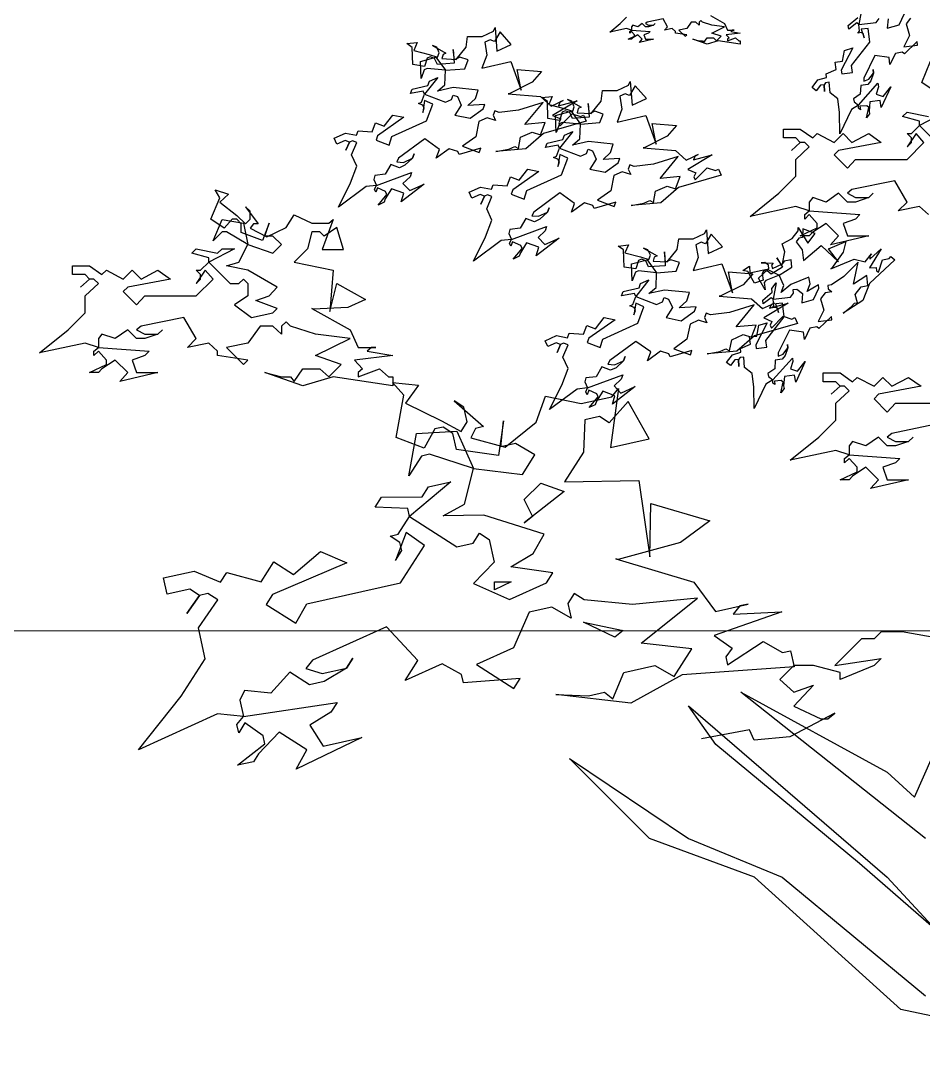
# Model space of a CAD drawing. Header units: millimetres. Extents: x 684983 to 685377, y 990360 to 990509.
# Drawn here: x 685189.999 to 685191.086, y 990421.519 to 990422.772 of the extents above; entities that cross this region are included whole.
import ezdxf

# ---------------------------------------------------------------- set-up
doc = ezdxf.new("R2010")
doc.units = ezdxf.units.MM
doc.layers.add('grid', color=8, linetype='Continuous', lineweight=9)
doc.layers.add('SYMBOLS', color=7, linetype='Continuous')
doc.layers.add('VENGA TREE', color=7, linetype='Continuous')

# ---------------------------------------------------------------- blocks, each defined once
blk = doc.blocks.new('A$C7BFB01F8')
at = {"layer": 'SYMBOLS', "color": 99}
for points in [[(1.5734, 2.5042), (1.5654, 2.4939), (1.5713, 2.4728), (1.5612, 2.4525), (1.5859, 2.4556), (1.5851, 2.462), (1.5621, 2.4401), (1.5584, 2.4429), (1.5462, 2.4408), (1.5361, 2.4204), (1.5345, 2.4334), (1.509, 2.4369), (1.4889, 2.3962), (1.4889, 2.3903), (1.4978, 2.394), (1.5063, 2.4049), (1.5055, 2.4114), (1.5063, 2.4049), (1.5014, 2.3912), (1.4962, 2.3846), (1.4832, 2.383), (1.4825, 2.3671), (1.4703, 2.3589), (1.4717, 2.3532), (1.479, 2.3475), (1.5144, 2.3868), (1.5153, 2.3803), (1.5109, 2.3672), (1.5239, 2.3628), (1.5377, 2.3803), (1.5204, 2.3433), (1.5182, 2.3555), (1.5, 2.3534), (1.4987, 2.3367), (1.4994, 2.3315), (1.4937, 2.3242), (1.498, 2.3432), (1.4943, 2.3461), (1.4819, 2.3452), (1.4827, 2.3387), (1.479, 2.3416), (1.479, 2.3475), (1.4668, 2.3394), (1.4455, 2.2957), (1.4449, 2.3341), (1.442, 2.3588), (1.4281, 2.3697), (1.4265, 2.3886), (1.4199, 2.3878), (1.4171, 2.3842), (1.418, 2.3717), (1.4171, 2.3842), (1.4106, 2.3834), (1.4026, 2.3732), (1.3953, 2.3789), (1.4061, 2.3927), (1.4214, 2.3972), (1.4206, 2.4038), (1.4388, 2.4119), (1.4372, 2.4249), (1.4502, 2.4265), (1.4537, 2.4461), (1.469, 2.4505), (1.4482, 2.4104), (1.449, 2.4039), (1.4685, 2.4063), (1.4664, 2.4186), (1.4995, 2.4608), (1.4965, 2.4855), (1.484, 2.4847), (1.4893, 2.4688), (1.4885, 2.4753), (1.4848, 2.4782), (1.4783, 2.4774), (1.4811, 2.481), (1.4798, 2.4928), (1.4761, 2.4956), (1.4616, 2.4846), (1.4608, 2.4911), (1.4782, 2.5057)], [(1.4854, 2.5224), (1.4798, 2.4928), (1.511, 2.4965), (1.5167, 2.5039)], [(1.5326, 2.5031), (1.5313, 2.4865), (1.5524, 2.4923), (1.5625, 2.5127)], [(1.2118, 2.5089), (1.2373, 2.4947), (1.2426, 2.4828), (1.2546, 2.4828), (1.2516, 2.4828), (1.2486, 2.4805), (1.2658, 2.4775), (1.2403, 2.4745), (1.2456, 2.4686), (1.2426, 2.4662), (1.2426, 2.4632), (1.2569, 2.4686), (1.2629, 2.4632), (1.2658, 2.4632), (1.2658, 2.4573), (1.226, 2.4632), (1.2058, 2.4573), (1.1803, 2.4662), (1.1916, 2.4632), (1.1975, 2.4632), (1.1999, 2.4603), (1.2058, 2.4686), (1.2171, 2.4686), (1.223, 2.4632), (1.2314, 2.4716), (1.2141, 2.4775), (1.2373, 2.4888), (1.2141, 2.4917), (1.1975, 2.4971), (1.1946, 2.5), (1.1916, 2.4971), (1.1916, 2.4917), (1.1857, 2.4971), (1.1773, 2.4971), (1.169, 2.4858), (1.1548, 2.4828), (1.1661, 2.4716), (1.169, 2.4745), (1.1488, 2.4775), (1.1488, 2.4805), (1.1429, 2.4858), (1.1287, 2.4828), (1.1346, 2.4888), (1.1263, 2.503), (1.0978, 2.4971), (1.0948, 2.4947), (1.1002, 2.4917), (1.109, 2.4917), (1.112, 2.4947), (1.109, 2.4917), (1.1002, 2.4888), (1.0948, 2.4888), (1.0888, 2.4947), (1.0805, 2.4888), (1.0716, 2.4917), (1.0693, 2.4888), (1.0693, 2.4828), (1.1031, 2.4805), (1.1002, 2.4775), (1.0918, 2.4745), (1.0948, 2.4662), (1.109, 2.4662), (1.0835, 2.4603), (1.0888, 2.4662), (1.0805, 2.4745), (1.0716, 2.4686), (1.0693, 2.4662), (1.0633, 2.4662), (1.0746, 2.4716), (1.0746, 2.4745), (1.0693, 2.4805), (1.0663, 2.4775), (1.0663, 2.4805), (1.0693, 2.4828), (1.0604, 2.4858), (1.0299, 2.4792), (1.049, 2.4947), (1.0604, 2.506)], [(1.6056, 2.1498), (1.5896, 2.1642), (1.551, 2.1562), (1.567, 2.1724), (1.5446, 2.2108), (1.4675, 2.1948), (1.4593, 2.1884), (1.474, 2.1803), (1.4979, 2.1803), (1.506, 2.1884), (1.4979, 2.1803), (1.474, 2.1724), (1.4593, 2.1724), (1.4433, 2.1884), (1.4209, 2.1724), (1.3967, 2.1803), (1.3904, 2.1724), (1.3904, 2.1562), (1.4819, 2.1498), (1.474, 2.1417), (1.4514, 2.1338), (1.4593, 2.1112), (1.4979, 2.1112), (1.4289, 2.0952), (1.4433, 2.1112), (1.4209, 2.1338), (1.3967, 2.1178), (1.3904, 2.1112), (1.3742, 2.1112), (1.4049, 2.1257), (1.4049, 2.1338), (1.3904, 2.1498), (1.3823, 2.1417), (1.3823, 2.1498), (1.3904, 2.1562), (1.3663, 2.1642), (1.2838, 2.1465), (1.3356, 2.1884), (1.3663, 2.2188), (1.3663, 2.2494), (1.3904, 2.2719), (1.3823, 2.2799), (1.3742, 2.2799), (1.3582, 2.2654), (1.3742, 2.2799), (1.3663, 2.288), (1.3437, 2.288), (1.3437, 2.304), (1.3742, 2.304), (1.3967, 2.288), (1.4049, 2.2961), (1.4354, 2.2799), (1.4514, 2.2961), (1.4675, 2.2799), (1.4979, 2.2961), (1.5204, 2.2799), (1.4433, 2.2654), (1.4354, 2.2575), (1.4593, 2.2334), (1.474, 2.2494), (1.567, 2.2494), (1.5975, 2.2799), (1.5832, 2.2961), (1.567, 2.2719), (1.575, 2.2799), (1.575, 2.288), (1.567, 2.2961), (1.575, 2.2961), (1.5896, 2.3105), (1.5896, 2.3185), (1.559, 2.3265), (1.567, 2.3345), (1.6056, 2.3265)], [(1.636, 2.3345), (1.5896, 2.3105), (1.6281, 2.2719)], [(1.6176, 2.3719), (1.5935, 2.388), (1.6095, 2.4265)], [(0.9199, 2.3483), (0.9478, 2.3414), (0.9631, 2.3366), (0.966, 2.3445), (0.9615, 2.3542), (0.9537, 2.3572), (0.9782, 2.3435), (0.9728, 2.341), (0.9709, 2.3337), (0.9963, 2.3322), (1.0144, 2.3544), (1.0172, 2.3739), (1.0433, 2.374), (1.0638, 2.3833), (1.0672, 2.3901), (1.0703, 2.3475), (1.0962, 2.3593), (1.0759, 2.3824), (1.0657, 2.3647), (1.0579, 2.3676), (1.0482, 2.3632), (1.0521, 2.3402), (1.0432, 2.3166), (1.0952, 2.3285), (1.1141, 2.2766), (1.1069, 2.3142), (1.1507, 2.3107), (1.1335, 2.2912), (1.0922, 2.2701), (1.0904, 2.2702), (1.1487, 2.2654), (1.1682, 2.2482), (1.1899, 2.258), (1.1845, 2.2556), (1.181, 2.2488), (1.2148, 2.2576), (1.1708, 2.2311), (1.1854, 2.2248), (1.182, 2.2179), (1.1844, 2.2125), (1.206, 2.2341), (1.2213, 2.2292), (1.2266, 2.2316), (1.2315, 2.2208), (1.1542, 2.1987), (1.1223, 2.1712), (1.0685, 2.1663), (1.0915, 2.1702), (1.1023, 2.1751), (1.109, 2.1717), (1.1129, 2.1918), (1.1335, 2.2012), (1.1488, 2.1963), (1.1571, 2.2183), (1.1208, 2.2149), (1.1536, 2.2546), (1.109, 2.2408), (1.0743, 2.2368), (1.0665, 2.2397), (1.0635, 2.2319), (1.0679, 2.2222), (1.0527, 2.227), (1.0375, 2.2201), (1.0318, 2.1927), (1.0082, 2.1755), (1.0382, 2.1643), (1.0411, 2.1722), (1.0019, 2.1608), (0.9994, 2.1663), (0.9842, 2.1711), (0.9607, 2.1539), (0.9665, 2.1697), (0.9397, 2.1887), (0.8927, 2.1543), (0.8891, 2.1475), (0.9014, 2.1466), (0.9176, 2.1539), (0.9205, 2.1618), (0.9176, 2.1539), (0.9039, 2.1412), (0.894, 2.1367), (0.8784, 2.1426), (0.8682, 2.125), (0.8494, 2.1229), (0.8476, 2.1156), (0.8525, 2.1048), (0.9161, 2.1284), (0.9132, 2.1206), (0.9005, 2.1083), (0.9127, 2.0956), (0.9387, 2.1074), (0.8972, 2.0755), (0.902, 2.0907), (0.8799, 2.099), (0.8686, 2.0808), (0.8663, 2.0745), (0.8554, 2.0695), (0.8716, 2.0887), (0.8692, 2.0941), (0.8545, 2.1004), (0.8515, 2.0926), (0.8491, 2.098), (0.8525, 2.1048), (0.8339, 2.1028), (0.7838, 2.0657), (0.8059, 2.1097), (0.8172, 2.1395), (0.8078, 2.1601), (0.8172, 2.1826), (0.8093, 2.1856), (0.8039, 2.1831), (0.7975, 2.1685), (0.8039, 2.1831), (0.796, 2.1861), (0.7808, 2.1792), (0.776, 2.19), (0.7965, 2.1993), (0.8165, 2.1954), (0.8195, 2.2033), (0.845, 2.2018), (0.8509, 2.2176), (0.8667, 2.2116), (0.8822, 2.2318), (0.9022, 2.2278), (0.8548, 2.1945), (0.8519, 2.1867), (0.8754, 2.1778), (0.8803, 2.1931), (0.943, 2.2215), (0.9542, 2.2514), (0.9396, 2.2579), (0.9361, 2.2366), (0.939, 2.2445), (0.9365, 2.2499), (0.9287, 2.2529), (0.9341, 2.2554), (0.9395, 2.2695), (0.937, 2.2749), (0.914, 2.2709), (0.9169, 2.2788), (0.9454, 2.2852), (0.9483, 2.2931), (0.9634, 2.2999), (0.9395, 2.2695), (0.9772, 2.2553), (0.988, 2.2602), (0.991, 2.2681), (0.9988, 2.2651), (1.0057, 2.25), (0.9943, 2.2318), (1.0218, 2.226), (1.0454, 2.2432), (1.0483, 2.2511), (1.0179, 2.249), (1.0316, 2.2618), (1.0365, 2.277), (0.9914, 2.2814), (0.963, 2.275), (0.9762, 2.2862), (0.9772, 2.3127), (0.9444, 2.3161), (0.939, 2.3136), (0.933, 2.2979), (0.9321, 2.3287), (0.9601, 2.3362), (0.9772, 2.3127), (1.0124, 2.3157), (1.0183, 2.3313), (1.0031, 2.3363), (0.9933, 2.3318), (0.9913, 2.3504), (0.9929, 2.3254), (0.9626, 2.3234), (0.9577, 2.3341), (0.9498, 2.3371), (0.9443, 2.3346), (0.9395, 2.3194), (0.9184, 2.3229), (0.9174, 2.3537), (0.9076, 2.361), (0.9262, 2.363), (0.9199, 2.3483), (0.9199, 2.3483)], [(1.2832, 2.0443), (1.305, 2.0495), (1.3173, 2.0517), (1.3165, 2.0582), (1.3099, 2.0633), (1.3034, 2.0626), (1.3253, 2.0619), (1.3224, 2.0582), (1.3238, 2.0525), (1.3419, 2.0607), (1.3464, 2.0825), (1.3413, 2.097), (1.3593, 2.1065), (1.3702, 2.1203), (1.3701, 2.1262), (1.3875, 2.0979), (1.4013, 2.1154), (1.3789, 2.124), (1.3782, 2.1081), (1.3717, 2.1074), (1.3666, 2.1008), (1.3776, 2.0863), (1.38, 2.0668), (1.4116, 2.0937), (1.4434, 2.0646), (1.4249, 2.088), (1.4565, 2.1014), (1.4516, 2.0817), (1.4306, 2.0522), (1.4293, 2.0516), (1.4714, 2.0693), (1.4911, 2.0644), (1.5026, 2.0791), (1.4997, 2.0754), (1.4997, 2.0695), (1.5199, 2.0877), (1.499, 2.0536), (1.5114, 2.0544), (1.5115, 2.0484), (1.5152, 2.0456), (1.5223, 2.0683), (1.5346, 2.0704), (1.5375, 2.074), (1.5447, 2.0683), (1.4992, 2.0251), (1.487, 1.9946), (1.4516, 1.9719), (1.4661, 1.9829), (1.4718, 1.9901), (1.4777, 1.9902), (1.4731, 2.0055), (1.484, 2.0194), (1.4963, 2.0215), (1.4941, 2.0398), (1.4703, 2.0243), (1.4786, 2.0636), (1.4528, 2.038), (1.4302, 2.0227), (1.4237, 2.0219), (1.4245, 2.0155), (1.4311, 2.0103), (1.4188, 2.0082), (1.4108, 1.9979), (1.4167, 1.9769), (1.4066, 1.9565), (1.4313, 1.9596), (1.4305, 1.966), (1.4075, 1.9441), (1.4038, 1.947), (1.3916, 1.9448), (1.3815, 1.9245), (1.3798, 1.9375), (1.3544, 1.9409), (1.3343, 1.9003), (1.3343, 1.8943), (1.3431, 1.898), (1.3517, 1.9089), (1.3509, 1.9154), (1.3517, 1.9089), (1.3467, 1.8952), (1.3416, 1.8886), (1.3286, 1.887), (1.3279, 1.8711), (1.3157, 1.863), (1.317, 1.8573), (1.3244, 1.8515), (1.3598, 1.8908), (1.3607, 1.8843), (1.3562, 1.8712), (1.3693, 1.8668), (1.383, 1.8844), (1.3658, 1.8473), (1.3636, 1.8596), (1.3454, 1.8574), (1.3441, 1.8407), (1.3448, 1.8355), (1.3391, 1.8282), (1.3434, 1.8473), (1.3397, 1.8501), (1.3273, 1.8492), (1.3281, 1.8427), (1.3244, 1.8456), (1.3244, 1.8515), (1.3122, 1.8434), (1.2909, 1.7997), (1.2903, 1.8381), (1.2874, 1.8628), (1.2735, 1.8737), (1.2719, 1.8926), (1.2653, 1.8918), (1.2625, 1.8882), (1.2633, 1.8757), (1.2625, 1.8882), (1.256, 1.8874), (1.2479, 1.8772), (1.2407, 1.8829), (1.2515, 1.8967), (1.2668, 1.9012), (1.266, 1.9078), (1.2842, 1.9159), (1.2826, 1.9289), (1.2956, 1.9305), (1.2991, 1.9501), (1.3144, 1.9545), (1.2936, 1.9144), (1.2944, 1.908), (1.3138, 1.9103), (1.3118, 1.9226), (1.3449, 1.9649), (1.3418, 1.9896), (1.3294, 1.9888), (1.3347, 1.9728), (1.3338, 1.9793), (1.3302, 1.9822), (1.3237, 1.9814), (1.3265, 1.9851), (1.3252, 1.9968), (1.3215, 1.9997), (1.307, 1.9886), (1.3062, 1.9951), (1.3236, 2.0098), (1.3228, 2.0163), (1.3307, 2.0264), (1.3252, 1.9968), (1.3564, 2.0005), (1.3621, 2.0079), (1.3613, 2.0144), (1.3678, 2.0151), (1.378, 2.0072), (1.3767, 1.9905), (1.3978, 1.9964), (1.4079, 2.0167), (1.4071, 2.0232), (1.3868, 2.0109), (1.3917, 2.0246), (1.3896, 2.037), (1.3568, 2.0237), (1.3395, 2.0091), (1.3446, 2.0216), (1.3357, 2.0403), (1.3118, 2.0308), (1.3089, 2.0271), (1.3105, 2.0141), (1.2987, 2.0351), (1.3154, 2.0504), (1.3357, 2.0403), (1.359, 2.055), (1.3574, 2.068), (1.3451, 2.0659), (1.3399, 2.0593), (1.3319, 2.0714), (1.3419, 2.0547), (1.3217, 2.0424), (1.3145, 2.048), (1.3079, 2.0473), (1.3051, 2.0436), (1.3072, 2.0314), (1.2914, 2.0261), (1.2796, 2.0471), (1.2702, 2.0486), (1.2823, 2.0567), (1.2832, 2.0443), (1.2832, 2.0443)], [(1.0574, 2.0804), (1.0853, 2.0735), (1.1006, 2.0686), (1.1035, 2.0765), (1.099, 2.0863), (1.0912, 2.0893), (1.1157, 2.0755), (1.1103, 2.073), (1.1084, 2.0657), (1.1338, 2.0643), (1.1519, 2.0865), (1.1547, 2.106), (1.1808, 2.106), (1.2013, 2.1154), (1.2047, 2.1221), (1.2078, 2.0795), (1.2337, 2.0913), (1.2134, 2.1144), (1.2032, 2.0968), (1.1954, 2.0997), (1.1857, 2.0953), (1.1896, 2.0723), (1.1807, 2.0487), (1.2327, 2.0606), (1.2516, 2.0086), (1.2444, 2.0463), (1.2882, 2.0427), (1.271, 2.0232), (1.2297, 2.0022), (1.2279, 2.0022), (1.2862, 1.9975), (1.3057, 1.9802), (1.3274, 1.9901), (1.322, 1.9876), (1.3185, 1.9808), (1.3523, 1.9896), (1.3083, 1.9632), (1.3229, 1.9568), (1.3195, 1.9499), (1.3219, 1.9445), (1.3434, 1.9661), (1.3588, 1.9612), (1.3641, 1.9637), (1.369, 1.9529), (1.2916, 1.9307), (1.2598, 1.9033), (1.206, 1.8984), (1.229, 1.9023), (1.2398, 1.9072), (1.2465, 1.9038), (1.2504, 1.9239), (1.271, 1.9332), (1.2863, 1.9283), (1.2946, 1.9504), (1.2583, 1.9469), (1.2911, 1.9867), (1.2465, 1.9729), (1.2117, 1.9689), (1.204, 1.9718), (1.201, 1.964), (1.2054, 1.9542), (1.1902, 1.9591), (1.175, 1.9522), (1.1692, 1.9247), (1.1457, 1.9075), (1.1757, 1.8964), (1.1785, 1.9042), (1.1394, 1.8929), (1.1369, 1.8983), (1.1217, 1.9031), (1.0982, 1.8859), (1.104, 1.9017), (1.0771, 1.9207), (1.0302, 1.8864), (1.0266, 1.8796), (1.0389, 1.8786), (1.0551, 1.8859), (1.058, 1.8938), (1.0551, 1.8859), (1.0414, 1.8732), (1.0315, 1.8688), (1.0159, 1.8747), (1.0056, 1.857), (0.9869, 1.855), (0.9851, 1.8477), (0.99, 1.8368), (1.0536, 1.8605), (1.0507, 1.8526), (1.038, 1.8404), (1.0502, 1.8276), (1.0762, 1.8394), (1.0347, 1.8075), (1.0395, 1.8227), (1.0174, 1.831), (1.0061, 1.8129), (1.0038, 1.8065), (0.9929, 1.8016), (1.0091, 1.8207), (1.0067, 1.8261), (0.992, 1.8325), (0.989, 1.8246), (0.9866, 1.83), (0.99, 1.8368), (0.9714, 1.8348), (0.9212, 1.7977), (0.9434, 1.8417), (0.9547, 1.8716), (0.9453, 1.8922), (0.9547, 1.9147), (0.9468, 1.9176), (0.9413, 1.9152), (0.935, 1.9005), (0.9413, 1.9152), (0.9335, 1.9182), (0.9183, 1.9113), (0.9134, 1.922), (0.934, 1.9314), (0.954, 1.9275), (0.957, 1.9354), (0.9825, 1.9339), (0.9884, 1.9496), (1.0041, 1.9437), (1.0197, 1.9638), (1.0397, 1.9598), (0.9923, 1.9265), (0.9894, 1.9187), (1.0129, 1.9099), (1.0178, 1.9251), (1.0805, 1.9536), (1.0917, 1.9834), (1.0771, 1.9899), (1.0736, 1.9687), (1.0765, 1.9765), (1.074, 1.982), (1.0662, 1.985), (1.0715, 1.9874), (1.077, 2.0016), (1.0745, 2.007), (1.0515, 2.003), (1.0544, 2.0109), (1.0829, 2.0172), (1.0858, 2.0251), (1.1009, 2.032), (1.077, 2.0016), (1.1147, 1.9873), (1.1255, 1.9923), (1.1285, 2.0002), (1.1363, 1.9972), (1.1432, 1.9821), (1.1318, 1.9639), (1.1593, 1.9581), (1.1828, 1.9752), (1.1858, 1.9831), (1.1554, 1.9811), (1.1691, 1.9938), (1.174, 2.0091), (1.1289, 2.0135), (1.1005, 2.007), (1.1137, 2.0183), (1.1147, 2.0447), (1.0819, 2.0481), (1.0765, 2.0457), (1.0705, 2.03), (1.0696, 2.0608), (1.0976, 2.0683), (1.1147, 2.0447), (1.1499, 2.0477), (1.1558, 2.0634), (1.1406, 2.0683), (1.1308, 2.0639), (1.1288, 2.0825), (1.1303, 2.0575), (1.1, 2.0554), (1.0951, 2.0662), (1.0873, 2.0691), (1.0818, 2.0667), (1.077, 2.0515), (1.0559, 2.0549), (1.0549, 2.0858), (1.0451, 2.093), (1.0637, 2.095), (1.0574, 2.0804), (1.0574, 2.0804)], [(1.6165, 1.7707), (1.5394, 1.7547), (1.5313, 1.7482), (1.5459, 1.7402), (1.5698, 1.7402), (1.5779, 1.7482), (1.5698, 1.7402), (1.5459, 1.7322), (1.5313, 1.7322), (1.5152, 1.7482), (1.4928, 1.7322), (1.4686, 1.7402), (1.4623, 1.7322), (1.4623, 1.7161), (1.5538, 1.7097), (1.5459, 1.7016), (1.5233, 1.6936), (1.5313, 1.6711), (1.5698, 1.6711), (1.5008, 1.655), (1.5152, 1.6711), (1.4928, 1.6936), (1.4686, 1.6776), (1.4623, 1.6711), (1.4461, 1.6711), (1.4768, 1.6856), (1.4768, 1.6936), (1.4623, 1.7097), (1.4542, 1.7016), (1.4542, 1.7097), (1.4623, 1.7161), (1.4382, 1.724), (1.3557, 1.7064), (1.4076, 1.7482), (1.4382, 1.7786), (1.4382, 1.8093), (1.4623, 1.8317), (1.4542, 1.8398), (1.4461, 1.8398), (1.4301, 1.8253), (1.4461, 1.8398), (1.4382, 1.8478), (1.4156, 1.8478), (1.4156, 1.8639), (1.4461, 1.8639), (1.4686, 1.8478), (1.4768, 1.8559), (1.5073, 1.8398), (1.5233, 1.8559), (1.5394, 1.8398), (1.5698, 1.8559), (1.5923, 1.8398), (1.5152, 1.8253), (1.5073, 1.8173), (1.5313, 1.7932), (1.5459, 1.8093), (1.6389, 1.8093)], [(0.8756, 1.5931), (0.8906, 1.6052), (0.8756, 1.6351), (0.9055, 1.6649), (0.9475, 1.6501), (0.8756, 1.5931), (0.8756, 1.5931)], [(0.822, 1.4721), (0.822, 1.4869), (0.8518, 1.4869), (0.822, 1.4721), (0.822, 1.4721)], [(1.039, 1.3869), (0.9824, 1.4137), (1.054, 1.3988), (1.039, 1.3869), (1.039, 1.3869)]]:
    blk.add_lwpolyline(points, dxfattribs=at)
at = {"layer": 'SYMBOLS', "color": 73}
for points in [[(0.676, 2.4458), (0.7039, 2.4389), (0.7192, 2.4341), (0.7221, 2.442), (0.7177, 2.4517), (0.7098, 2.4547), (0.7343, 2.441), (0.7289, 2.4385), (0.727, 2.4312), (0.7524, 2.4297), (0.7705, 2.4519), (0.7733, 2.4714), (0.7994, 2.4715), (0.8199, 2.4808), (0.8233, 2.4876), (0.8264, 2.445), (0.8523, 2.4568), (0.832, 2.4799), (0.8218, 2.4622), (0.814, 2.4651), (0.8043, 2.4607), (0.8083, 2.4377), (0.7993, 2.4141), (0.8513, 2.426), (0.8702, 2.3741), (0.863, 2.4117), (0.9068, 2.4082), (0.8897, 2.3887), (0.8483, 2.3676), (0.8465, 2.3677), (0.9048, 2.3629), (0.9243, 2.3457), (0.946, 2.3555), (0.9406, 2.3531), (0.9372, 2.3463), (0.9709, 2.3551), (0.9269, 2.3286), (0.9415, 2.3223), (0.9381, 2.3154), (0.9406, 2.31), (0.9621, 2.3316), (0.9774, 2.3267), (0.9827, 2.3291), (0.9876, 2.3183), (0.9103, 2.2962), (0.8784, 2.2687), (0.8246, 2.2638), (0.8476, 2.2677), (0.8584, 2.2726), (0.8652, 2.2692), (0.869, 2.2893), (0.8897, 2.2987), (0.9049, 2.2938), (0.9132, 2.3158), (0.8769, 2.3124), (0.9097, 2.3521), (0.8651, 2.3383), (0.8304, 2.3343), (0.8226, 2.3372), (0.8196, 2.3294), (0.824, 2.3197), (0.8088, 2.3245), (0.7936, 2.3176), (0.7879, 2.2901), (0.7643, 2.273), (0.7943, 2.2618), (0.7972, 2.2697), (0.758, 2.2583), (0.7555, 2.2638), (0.7403, 2.2686), (0.7168, 2.2514), (0.7226, 2.2672), (0.6958, 2.2862), (0.6488, 2.2518), (0.6453, 2.245), (0.6576, 2.244), (0.6737, 2.2514), (0.6767, 2.2593), (0.6737, 2.2514), (0.66, 2.2387), (0.6502, 2.2342), (0.6345, 2.2401), (0.6243, 2.2225), (0.6055, 2.2204), (0.6037, 2.2131), (0.6087, 2.2023), (0.6722, 2.2259), (0.6694, 2.2181), (0.6566, 2.2058), (0.6689, 2.1931), (0.6948, 2.2049), (0.6533, 2.173), (0.6581, 2.1882), (0.6361, 2.1965), (0.6247, 2.1783), (0.6224, 2.172), (0.6116, 2.167), (0.6277, 2.1862), (0.6253, 2.1916), (0.6106, 2.1979), (0.6077, 2.19), (0.6052, 2.1955), (0.6087, 2.2023), (0.59, 2.2003), (0.5399, 2.1631), (0.562, 2.2072), (0.5733, 2.237), (0.5639, 2.2576), (0.5733, 2.2801), (0.5654, 2.2831), (0.56, 2.2806), (0.5536, 2.266), (0.56, 2.2806), (0.5521, 2.2836), (0.537, 2.2767), (0.5321, 2.2875), (0.5526, 2.2968), (0.5726, 2.2929), (0.5756, 2.3008), (0.6011, 2.2993), (0.607, 2.3151), (0.6228, 2.3091), (0.6383, 2.3293), (0.6583, 2.3253), (0.6109, 2.292), (0.608, 2.2842), (0.6315, 2.2753), (0.6364, 2.2906), (0.6991, 2.319), (0.7103, 2.3489), (0.6957, 2.3554), (0.6922, 2.3341), (0.6951, 2.342), (0.6926, 2.3474), (0.6848, 2.3504), (0.6902, 2.3529), (0.6956, 2.367), (0.6931, 2.3724), (0.6701, 2.3684), (0.673, 2.3763), (0.7015, 2.3827), (0.7044, 2.3906), (0.7195, 2.3974), (0.6956, 2.367), (0.7333, 2.3528), (0.7442, 2.3577), (0.7471, 2.3656), (0.7549, 2.3626), (0.7618, 2.3475), (0.7504, 2.3293), (0.7779, 2.3235), (0.8015, 2.3407), (0.8044, 2.3486), (0.774, 2.3465), (0.7877, 2.3593), (0.7926, 2.3745), (0.7475, 2.3789), (0.7191, 2.3725), (0.7324, 2.3837), (0.7333, 2.4102), (0.7005, 2.4136), (0.6951, 2.4111), (0.6892, 2.3954), (0.6882, 2.4262), (0.7162, 2.4337), (0.7333, 2.4102), (0.7685, 2.4131), (0.7744, 2.4288), (0.7592, 2.4338), (0.7494, 2.4293), (0.7474, 2.4479), (0.749, 2.4229), (0.7187, 2.4208), (0.7138, 2.4316), (0.7059, 2.4346), (0.7004, 2.4321), (0.6957, 2.4169), (0.6745, 2.4204), (0.6735, 2.4512), (0.6637, 2.4585), (0.6823, 2.4605), (0.676, 2.4458), (0.676, 2.4458)], [(0.3258, 2.1719), (0.3563, 2.1478), (0.3724, 2.1333), (0.3804, 2.1413), (0.3804, 2.1558), (0.3724, 2.1639), (0.3949, 2.1333), (0.3868, 2.1333), (0.3804, 2.1253), (0.4109, 2.1093), (0.4455, 2.1265), (0.4599, 2.149), (0.4921, 2.1345), (0.5226, 2.1345), (0.5306, 2.1409), (0.5105, 2.0867), (0.5491, 2.0867), (0.537, 2.1265), (0.5145, 2.1105), (0.5066, 2.1185), (0.4921, 2.1185), (0.4841, 2.0879), (0.4599, 2.0639), (0.5306, 2.0495), (0.5248, 1.9749), (0.537, 2.0253), (0.589, 1.9964), (0.5569, 1.982), (0.4943, 1.9792), (0.4921, 1.9803), (0.5612, 1.9418), (0.5756, 1.9096), (0.6078, 1.9096), (0.5998, 1.9096), (0.5917, 1.9032), (0.6382, 1.8951), (0.5693, 1.8872), (0.5836, 1.8712), (0.5756, 1.8646), (0.5756, 1.8566), (0.6142, 1.8712), (0.6303, 1.8566), (0.6382, 1.8566), (0.6382, 1.8405), (0.5306, 1.8566), (0.476, 1.8405), (0.407, 1.8646), (0.4375, 1.8566), (0.4535, 1.8566), (0.4599, 1.8486), (0.476, 1.8712), (0.5066, 1.8712), (0.5226, 1.8566), (0.5452, 1.8791), (0.4985, 1.8951), (0.5612, 1.9258), (0.4985, 1.9337), (0.4535, 1.9482), (0.4455, 1.9562), (0.4375, 1.9482), (0.4375, 1.9337), (0.4215, 1.9482), (0.3989, 1.9482), (0.3765, 1.9176), (0.3379, 1.9096), (0.3685, 1.8791), (0.3765, 1.8872), (0.3218, 1.8951), (0.3218, 1.9032), (0.3058, 1.9176), (0.2672, 1.9096), (0.2833, 1.9258), (0.2608, 1.9642), (0.1838, 1.9482), (0.1756, 1.9418), (0.1902, 1.9337), (0.2142, 1.9337), (0.2222, 1.9418), (0.2142, 1.9337), (0.1902, 1.9258), (0.1756, 1.9258), (0.1596, 1.9418), (0.1371, 1.9258), (0.1129, 1.9337), (0.1066, 1.9258), (0.1066, 1.9096), (0.1981, 1.9032), (0.1902, 1.8951), (0.1676, 1.8872), (0.1756, 1.8646), (0.2142, 1.8646), (0.1452, 1.8486), (0.1596, 1.8646), (0.1371, 1.8872), (0.1129, 1.8712), (0.1066, 1.8646), (0.0905, 1.8646), (0.1211, 1.8791), (0.1211, 1.8872), (0.1066, 1.9032), (0.0985, 1.8951), (0.0985, 1.9032), (0.1066, 1.9096), (0.0825, 1.9176), (0, 1.8999), (0.0519, 1.9418), (0.0825, 1.9722), (0.0825, 2.0028), (0.1066, 2.0253), (0.0985, 2.0333), (0.0905, 2.0333), (0.0744, 2.0188), (0.0905, 2.0333), (0.0825, 2.0414), (0.0599, 2.0414), (0.0599, 2.0574), (0.0905, 2.0574), (0.1129, 2.0414), (0.1211, 2.0495), (0.1516, 2.0333), (0.1676, 2.0495), (0.1838, 2.0333), (0.2142, 2.0495), (0.2366, 2.0333), (0.1596, 2.0188), (0.1516, 2.0109), (0.1756, 1.9868), (0.1902, 2.0028), (0.2833, 2.0028), (0.3138, 2.0333), (0.2994, 2.0495), (0.2833, 2.0253), (0.2912, 2.0333), (0.2912, 2.0414), (0.2833, 2.0495), (0.2912, 2.0495), (0.3058, 2.0639), (0.3058, 2.0719), (0.2752, 2.0799), (0.2833, 2.0879), (0.3218, 2.0799), (0.3299, 2.0879), (0.3523, 2.0879), (0.3058, 2.0639), (0.3443, 2.0253), (0.3604, 2.0253), (0.3685, 2.0333), (0.3765, 2.0253), (0.3765, 2.0028), (0.3523, 1.9868), (0.3829, 1.9642), (0.4215, 1.9722), (0.4295, 1.9803), (0.3909, 1.9948), (0.4149, 2.0028), (0.4295, 2.0188), (0.3765, 2.0495), (0.3379, 2.0574), (0.3604, 2.0639), (0.3765, 2.0959), (0.3379, 2.1185), (0.3299, 2.1185), (0.3138, 2.1024), (0.3299, 2.1409), (0.3685, 2.1345), (0.3765, 2.0959), (0.4215, 2.0799), (0.4375, 2.0959), (0.4215, 2.1105), (0.407, 2.1105), (0.4149, 2.1345), (0.4028, 2.1029), (0.3644, 2.1173), (0.3644, 2.1333), (0.3563, 2.1413), (0.3482, 2.1413), (0.3338, 2.1253), (0.3097, 2.1413), (0.3258, 2.1799), (0.3177, 2.1943), (0.3418, 2.1864), (0.3258, 2.1719), (0.3258, 2.1719)], [(0.6611, 1.8091), (0.7263, 1.7777), (0.7615, 1.7579), (0.7727, 1.7757), (0.7668, 1.8021), (0.7491, 1.8135), (0.8023, 1.7669), (0.7877, 1.7637), (0.7792, 1.7466), (0.8411, 1.7298), (0.8972, 1.7751), (0.9142, 1.8218), (0.9785, 1.8084), (1.034, 1.8207), (1.0459, 1.8356), (1.0313, 1.7291), (1.1014, 1.7447), (1.0634, 1.8121), (1.029, 1.7739), (1.0114, 1.7851), (0.985, 1.7793), (0.9829, 1.7206), (0.9486, 1.667), (1.0828, 1.6694), (1.1025, 1.5316), (1.1043, 1.628), (1.2105, 1.5966), (1.158, 1.5575), (1.0453, 1.527), (1.0409, 1.5281), (1.182, 1.4861), (1.2212, 1.4335), (1.2798, 1.4465), (1.2651, 1.4432), (1.2531, 1.4283), (1.3409, 1.4324), (1.2187, 1.3901), (1.2514, 1.3668), (1.2394, 1.3516), (1.2426, 1.337), (1.3068, 1.3791), (1.3421, 1.3591), (1.3565, 1.3623), (1.363, 1.3332), (1.1608, 1.3188), (1.068, 1.2676), (0.9329, 1.2835), (0.9916, 1.2812), (1.0207, 1.2876), (1.0356, 1.2758), (1.0556, 1.3233), (1.1113, 1.3356), (1.1463, 1.3156), (1.1782, 1.3657), (1.087, 1.376), (1.1885, 1.457), (1.0714, 1.4461), (0.9837, 1.4542), (0.966, 1.4655), (0.9546, 1.4478), (0.9604, 1.4214), (0.9254, 1.4413), (0.8844, 1.4322), (0.856, 1.3674), (0.7891, 1.3374), (0.8571, 1.2943), (0.8683, 1.3122), (0.7658, 1.3046), (0.7626, 1.3192), (0.7276, 1.3389), (0.6607, 1.3088), (0.6833, 1.3446), (0.627, 1.4055), (0.4934, 1.3452), (0.4811, 1.3302), (0.5109, 1.3215), (0.5545, 1.3312), (0.5659, 1.3491), (0.5545, 1.3312), (0.5141, 1.307), (0.4876, 1.3011), (0.452, 1.3238), (0.4177, 1.2856), (0.3705, 1.2903), (0.3622, 1.2732), (0.3687, 1.2439), (0.5377, 1.2692), (0.5265, 1.2514), (0.4887, 1.2278), (0.5123, 1.19), (0.5824, 1.2056), (0.4635, 1.1486), (0.4832, 1.1835), (0.4333, 1.2154), (0.3958, 1.1765), (0.3869, 1.1621), (0.3576, 1.1556), (0.4074, 1.1943), (0.4041, 1.209), (0.3713, 1.2322), (0.3599, 1.2143), (0.3567, 1.229), (0.3687, 1.2439), (0.3217, 1.2486), (0.1789, 1.1832), (0.2563, 1.2802), (0.2996, 1.3479), (0.2873, 1.4036), (0.322, 1.4541), (0.3041, 1.4655), (0.2894, 1.4622), (0.2661, 1.4294), (0.2894, 1.4622), (0.2717, 1.4737), (0.2307, 1.4646), (0.2242, 1.4937), (0.2797, 1.506), (0.3269, 1.486), (0.3385, 1.5039), (0.4005, 1.487), (0.4231, 1.5227), (0.459, 1.4999), (0.5077, 1.5416), (0.5551, 1.5213), (0.4209, 1.4638), (0.4096, 1.4461), (0.4629, 1.4121), (0.483, 1.4471), (0.6522, 1.4847), (0.6953, 1.5525), (0.6626, 1.576), (0.6431, 1.5255), (0.6543, 1.5434), (0.651, 1.558), (0.6333, 1.5695), (0.6478, 1.5727), (0.6685, 1.6048), (0.6653, 1.6194), (0.6064, 1.6215), (0.6178, 1.6394), (0.6912, 1.6403), (0.7026, 1.6583), (0.7432, 1.6673), (0.6685, 1.6048), (0.754, 1.5502), (0.7834, 1.5567), (0.7948, 1.5746), (0.8125, 1.5632), (0.8216, 1.5224), (0.7841, 1.4835), (0.8488, 1.4548), (0.9158, 1.4849), (0.9272, 1.5028), (0.8512, 1.5136), (0.8915, 1.5379), (0.9116, 1.5729), (0.8027, 1.6071), (0.7294, 1.606), (0.7678, 1.6268), (0.7839, 1.6915), (0.7047, 1.717), (0.6902, 1.7137), (0.6674, 1.6781), (0.6812, 1.7545), (0.7539, 1.7585), (0.7839, 1.6915), (0.8722, 1.6806), (0.8949, 1.7162), (0.8599, 1.7363), (0.8335, 1.7304), (0.8383, 1.7772), (0.8291, 1.7149), (0.7533, 1.7255), (0.7468, 1.7546), (0.7289, 1.766), (0.7143, 1.7627), (0.6946, 1.7278), (0.6443, 1.7472), (0.6579, 1.8238), (0.6374, 1.8467), (0.6844, 1.842), (0.6611, 1.8091), (0.6611, 1.8091)], [(1.6294, 1.384), (1.5581, 1.3967), (1.5202, 1.3967), (1.5075, 1.384), (1.4845, 1.384), (1.4364, 1.3358), (1.5202, 1.3485), (1.5075, 1.3358), (1.4464, 1.3102), (1.4464, 1.3231), (1.3982, 1.3358), (1.3626, 1.3358), (1.3374, 1.3102), (1.3626, 1.2875), (1.3982, 1.3002), (1.3626, 1.2621), (1.411, 1.2393), (1.4237, 1.2393), (1.4364, 1.2495), (1.3554, 1.207), (1.2909, 1.2009), (1.2825, 1.2193), (1.1957, 1.2032)]]:
    blk.add_lwpolyline(points, dxfattribs=at)
at = {"layer": 'SYMBOLS', "color": 59}
for points in [[(1.6753, 0.6893), (1.5559, 0.7147), (1.2914, 0.9538), (1.102, 1.0235), (0.9572, 1.1679), (1.172, 1.0235), (1.3414, 0.9538), (1.6005, 0.7394)], [(1.6753, 0.8091), (1.4808, 0.9785), (1.2217, 1.193), (1.172, 1.263), (1.5308, 0.9538), (1.8397, 0.6197)], [(1.6005, 1.0235), (1.2667, 1.2877), (1.5308, 1.1432), (1.5806, 1.0983), (1.6753, 1.3127)]]:
    blk.add_lwpolyline(points, dxfattribs=at)

msp = doc.modelspace()

# ---------------------------------------------------------------- linework, layer by layer
at = {"layer": 'grid'}
msp.add_line((685221.1591, 990422.0381), (685118.727, 990422.0381), dxfattribs=at)

# ---------------------------------------------------------------- block references
at = {"layer": 'VENGA TREE', "xscale": 0.666594931465463, "yscale": 0.666594931465463, "zscale": 0.666594931465463}
msp.add_blockref('A$C7BFB01F8', (685190.0218, 990421.106, 97.749), dxfattribs=at)

doc.saveas('drawing.dxf')
